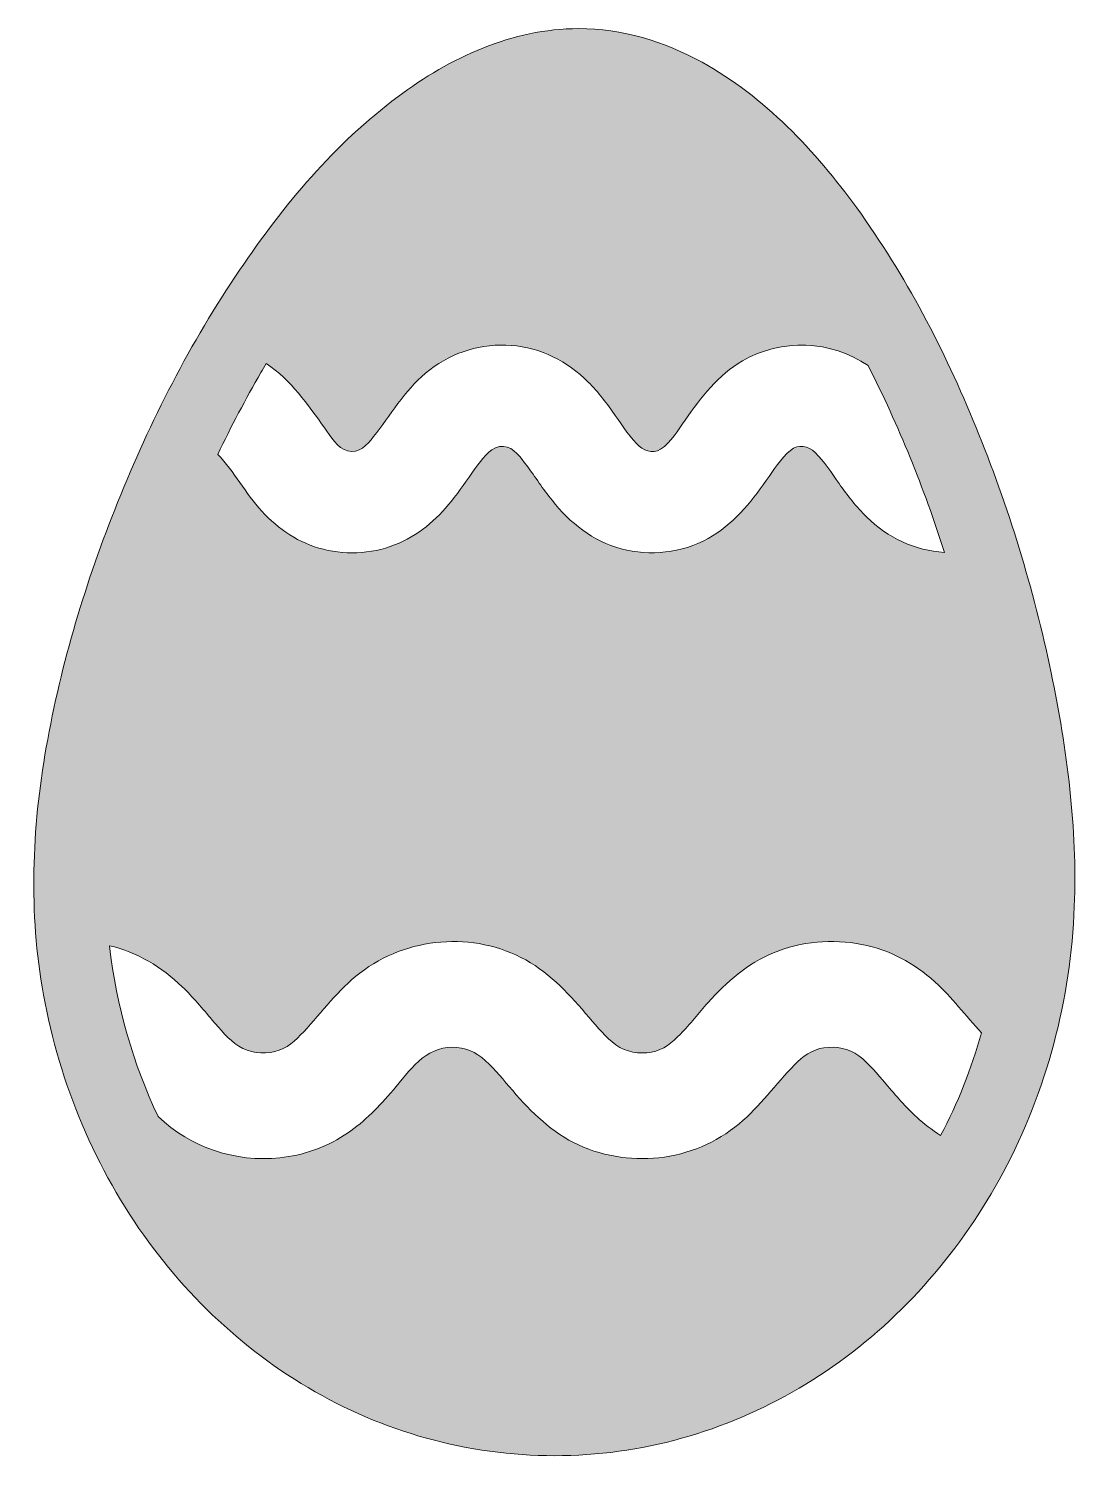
# Model space of a CAD drawing. Header units: inches. Extents: x 0 to 74, y 0 to 102.
import ezdxf

# ---------------------------------------------------------------- set-up
doc = ezdxf.new("R2010")
doc.units = ezdxf.units.IN
doc.header["$MEASUREMENT"] = 0
doc.layers.add('Layer 1', color=7, linetype='Continuous')

msp = doc.modelspace()

# ---------------------------------------------------------------- hatches: boundary and pattern name
at = {"layer": 'Layer 1', "true_color": 0xff97c6}
h = msp.add_hatch(color=231, dxfattribs=at)
h.dxf.hatch_style = 2
edge = h.paths.add_edge_path()
edge.add_spline(control_points=[(25.92, 96.75), (21.43, 93.4), (17.77, 89.02), (14.65, 84.4), (11.15, 79.24), (8.29, 73.65), (5.97, 67.87), (3.71, 62.25), (1.94, 56.41), (0.89, 50.44), (-0.14, 44.6), (-0.37, 38.67), (0.69, 32.82), (1.84, 26.49), (4.38, 20.4), (8.19, 15.2), (11.8, 10.28), (16.55, 6.17), (22.05, 3.48), (27.59, 0.78), (33.81, -0.4), (39.96, 0.12), (46.04, 0.64), (51.9, 2.84), (56.89, 6.34), (61.97, 9.89), (66.1, 14.7), (69.02, 20.15), (72.13, 25.97), (73.84, 32.5), (74.09, 39.09), (74.31, 44.67), (73.57, 50.29), (72.44, 55.74), (71.19, 61.72), (69.4, 67.59), (67.08, 73.24), (64.83, 78.72), (62.09, 84.04), (58.6, 88.83), (55.64, 92.91), (52.04, 96.75), (47.58, 99.21), (44.89, 100.69), (41.88, 101.6), (38.79, 101.6), (34.06, 101.6), (29.64, 99.53), (25.92, 96.75)], knot_values=[0, 0, 0, 0, 1, 1, 1, 2, 2, 2, 3, 3, 3, 4, 4, 4, 5, 5, 5, 6, 6, 6, 7, 7, 7, 8, 8, 8, 9, 9, 9, 10, 10, 10, 11, 11, 11, 12, 12, 12, 13, 13, 13, 14, 14, 14, 15, 15, 15, 16, 16, 16, 16], degree=3, periodic=1)
edge = h.paths.add_edge_path()
edge.add_spline(control_points=[(16.54, 77.75), (18.33, 76.58), (19.49, 74.85), (20.72, 73.15), (21.11, 72.61), (21.65, 71.71), (22.34, 71.53), (23.17, 71.31), (23.73, 71.97), (24.19, 72.55), (25.41, 74.08), (26.37, 75.78), (27.89, 77.06), (29.49, 78.42), (31.51, 79.13), (33.61, 79.07), (35.71, 79.01), (37.67, 78.14), (39.2, 76.71), (39.95, 76), (40.59, 75.2), (41.19, 74.36), (41.75, 73.58), (42.27, 72.74), (42.93, 72.05), (43.38, 71.58), (44.03, 71.26), (44.63, 71.66), (45.37, 72.14), (45.89, 73.02), (46.38, 73.73), (47.52, 75.35), (48.73, 76.93), (50.47, 77.95), (53.22, 79.56), (56.78, 79.41), (59.4, 77.61), (61.59, 73.34), (63.38, 68.88), (64.85, 64.31), (62.73, 64.43), (60.81, 65.34), (59.31, 66.82), (58.57, 67.55), (57.94, 68.37), (57.34, 69.21), (56.81, 69.97), (56.31, 70.78), (55.64, 71.42), (55.13, 71.91), (54.45, 72.04), (53.88, 71.57), (53.18, 71), (52.68, 70.16), (52.16, 69.43), (51.02, 67.82), (49.77, 66.26), (48.01, 65.29), (46.14, 64.27), (43.88, 64.02), (41.83, 64.56), (39.81, 65.1), (38.18, 66.41), (36.9, 68.02), (36.26, 68.82), (35.71, 69.67), (35.1, 70.49), (34.71, 71.01), (34.18, 71.82), (33.45, 71.86), (32.61, 71.91), (32.08, 71.14), (31.62, 70.54), (31.05, 69.77), (30.53, 68.97), (29.94, 68.21), (28.88, 66.85), (27.61, 65.66), (26.01, 64.97), (24.33, 64.23), (22.4, 64.09), (20.62, 64.53), (18.9, 64.96), (17.42, 65.96), (16.23, 67.25), (15.07, 68.5), (14.28, 70.06), (13.1, 71.29), (14.06, 73.28), (15.08, 75.23), (16.17, 77.11), (16.29, 77.32), (16.42, 77.53), (16.54, 77.75)], knot_values=[0, 0, 0, 0, 1, 1, 1, 2, 2, 2, 3, 3, 3, 4, 4, 4, 5, 5, 5, 6, 6, 6, 7, 7, 7, 8, 8, 8, 9, 9, 9, 10, 10, 10, 11, 11, 11, 12, 12, 12, 13, 13, 13, 14, 14, 14, 15, 15, 15, 16, 16, 16, 17, 17, 17, 18, 18, 18, 19, 19, 19, 20, 20, 20, 21, 21, 21, 22, 22, 22, 23, 23, 23, 24, 24, 24, 25, 25, 25, 26, 26, 26, 27, 27, 27, 28, 28, 28, 29, 29, 29, 30, 30, 30, 31, 31, 31, 31], degree=3, periodic=1)
edge = h.paths.add_edge_path()
edge.add_spline(control_points=[(60.67, 26.47), (60.08, 27.16), (59.49, 27.9), (58.75, 28.46), (58.02, 29), (57.14, 29.16), (56.25, 29.04), (55.41, 28.92), (54.75, 28.41), (54.17, 27.83), (52.81, 26.46), (51.72, 24.86), (50.22, 23.63), (48.58, 22.28), (46.62, 21.43), (44.51, 21.21), (42.44, 21), (40.3, 21.34), (38.44, 22.29), (36.6, 23.24), (35.17, 24.72), (33.85, 26.28), (33.23, 26.99), (32.63, 27.75), (31.9, 28.35), (31.19, 28.93), (30.37, 29.13), (29.46, 29.06), (27.64, 28.91), (26.49, 27.05), (25.4, 25.8), (24.42, 24.68), (23.36, 23.62), (22.11, 22.81), (20.73, 21.92), (19.16, 21.38), (17.52, 21.21), (14.34, 20.88), (11.18, 21.92), (8.86, 24.14), (7.09, 27.86), (5.89, 31.96), (5.39, 36.31), (7.37, 35.85), (9.1, 34.79), (10.56, 33.39), (11.33, 32.65), (12.02, 31.83), (12.71, 31.01), (13.28, 30.35), (13.86, 29.64), (14.59, 29.16), (15.34, 28.68), (16.31, 28.56), (17.17, 28.77), (18, 28.97), (18.65, 29.57), (19.22, 30.18), (20.54, 31.6), (21.67, 33.16), (23.22, 34.36), (26.56, 36.94), (31.33, 37.36), (35.03, 35.29), (36.84, 34.28), (38.22, 32.75), (39.54, 31.2), (40.13, 30.51), (40.72, 29.78), (41.45, 29.25), (42.19, 28.72), (43.1, 28.58), (43.98, 28.73), (44.82, 28.88), (45.47, 29.42), (46.04, 30.01), (46.74, 30.73), (47.35, 31.51), (48.01, 32.26), (49.33, 33.73), (50.83, 35.04), (52.67, 35.8), (54.64, 36.62), (56.87, 36.81), (58.96, 36.4), (60.92, 36.03), (62.68, 35.07), (64.16, 33.74), (65.38, 32.64), (66.35, 31.31), (67.49, 30.11), (66.76, 27.53), (65.78, 25.08), (64.57, 22.79), (63.94, 23.19), (63.38, 23.64), (62.89, 24.08), (62.09, 24.82), (61.38, 25.64), (60.67, 26.47)], knot_values=[0, 0, 0, 0, 1, 1, 1, 2, 2, 2, 3, 3, 3, 4, 4, 4, 5, 5, 5, 6, 6, 6, 7, 7, 7, 8, 8, 8, 9, 9, 9, 10, 10, 10, 11, 11, 11, 12, 12, 12, 13, 13, 13, 14, 14, 14, 15, 15, 15, 16, 16, 16, 17, 17, 17, 18, 18, 18, 19, 19, 19, 20, 20, 20, 21, 21, 21, 22, 22, 22, 23, 23, 23, 24, 24, 24, 25, 25, 25, 26, 26, 26, 27, 27, 27, 28, 28, 28, 29, 29, 29, 30, 30, 30, 31, 31, 31, 32, 32, 32, 33, 33, 33, 33], degree=3, periodic=1)

# ---------------------------------------------------------------- linework, layer by layer
at = {"layer": 'Layer 1', "lineweight": 0}
for points, knots in [([(25.92, 96.75), (21.43, 93.4), (17.77, 89.02), (14.65, 84.4), (11.15, 79.24), (8.29, 73.65), (5.97, 67.87), (3.71, 62.25), (1.94, 56.41), (0.89, 50.44), (-0.14, 44.6), (-0.37, 38.67), (0.69, 32.82), (1.84, 26.49), (4.38, 20.4), (8.19, 15.2), (11.8, 10.28), (16.55, 6.17), (22.05, 3.48), (27.59, 0.78), (33.81, -0.4), (39.96, 0.12), (46.04, 0.64), (51.9, 2.84), (56.89, 6.34), (61.97, 9.89), (66.1, 14.7), (69.02, 20.15), (72.13, 25.97), (73.84, 32.5), (74.09, 39.09), (74.31, 44.67), (73.57, 50.29), (72.44, 55.74), (71.19, 61.72), (69.4, 67.59), (67.08, 73.24), (64.83, 78.72), (62.09, 84.04), (58.6, 88.83), (55.64, 92.91), (52.04, 96.75), (47.58, 99.21), (44.89, 100.69), (41.88, 101.6), (38.79, 101.6), (34.06, 101.6), (29.64, 99.53), (25.92, 96.75)], [0, 0, 0, 0, 1, 1, 1, 2, 2, 2, 3, 3, 3, 4, 4, 4, 5, 5, 5, 6, 6, 6, 7, 7, 7, 8, 8, 8, 9, 9, 9, 10, 10, 10, 11, 11, 11, 12, 12, 12, 13, 13, 13, 14, 14, 14, 15, 15, 15, 16, 16, 16, 16]), ([(16.54, 77.75), (18.33, 76.58), (19.49, 74.85), (20.72, 73.15), (21.11, 72.61), (21.65, 71.71), (22.34, 71.53), (23.17, 71.31), (23.73, 71.97), (24.19, 72.55), (25.41, 74.08), (26.37, 75.78), (27.89, 77.06), (29.49, 78.42), (31.51, 79.13), (33.61, 79.07), (35.71, 79.01), (37.67, 78.14), (39.2, 76.71), (39.95, 76), (40.59, 75.2), (41.19, 74.36), (41.75, 73.58), (42.27, 72.74), (42.93, 72.05), (43.38, 71.58), (44.03, 71.26), (44.63, 71.66), (45.37, 72.14), (45.89, 73.02), (46.38, 73.73), (47.52, 75.35), (48.73, 76.93), (50.47, 77.95), (53.22, 79.56), (56.78, 79.41), (59.4, 77.61), (61.59, 73.34), (63.38, 68.88), (64.85, 64.31), (62.73, 64.43), (60.81, 65.34), (59.31, 66.82), (58.57, 67.55), (57.94, 68.37), (57.34, 69.21), (56.81, 69.97), (56.31, 70.78), (55.64, 71.42), (55.13, 71.91), (54.45, 72.04), (53.88, 71.57), (53.18, 71), (52.68, 70.16), (52.16, 69.43), (51.02, 67.82), (49.77, 66.26), (48.01, 65.29), (46.14, 64.27), (43.88, 64.02), (41.83, 64.56), (39.81, 65.1), (38.18, 66.41), (36.9, 68.02), (36.26, 68.82), (35.71, 69.67), (35.1, 70.49), (34.71, 71.01), (34.18, 71.82), (33.45, 71.86), (32.61, 71.91), (32.08, 71.14), (31.62, 70.54), (31.05, 69.77), (30.53, 68.97), (29.94, 68.21), (28.88, 66.85), (27.61, 65.66), (26.01, 64.97), (24.33, 64.23), (22.4, 64.09), (20.62, 64.53), (18.9, 64.96), (17.42, 65.96), (16.23, 67.25), (15.07, 68.5), (14.28, 70.06), (13.1, 71.29), (14.06, 73.28), (15.08, 75.23), (16.17, 77.11), (16.29, 77.32), (16.42, 77.53), (16.54, 77.75)], [0, 0, 0, 0, 1, 1, 1, 2, 2, 2, 3, 3, 3, 4, 4, 4, 5, 5, 5, 6, 6, 6, 7, 7, 7, 8, 8, 8, 9, 9, 9, 10, 10, 10, 11, 11, 11, 12, 12, 12, 13, 13, 13, 14, 14, 14, 15, 15, 15, 16, 16, 16, 17, 17, 17, 18, 18, 18, 19, 19, 19, 20, 20, 20, 21, 21, 21, 22, 22, 22, 23, 23, 23, 24, 24, 24, 25, 25, 25, 26, 26, 26, 27, 27, 27, 28, 28, 28, 29, 29, 29, 30, 30, 30, 31, 31, 31, 31]), ([(60.67, 26.47), (60.08, 27.16), (59.49, 27.9), (58.75, 28.46), (58.02, 29), (57.14, 29.16), (56.25, 29.04), (55.41, 28.92), (54.75, 28.41), (54.17, 27.83), (52.81, 26.46), (51.72, 24.86), (50.22, 23.63), (48.58, 22.28), (46.62, 21.43), (44.51, 21.21), (42.44, 21), (40.3, 21.34), (38.44, 22.29), (36.6, 23.24), (35.17, 24.72), (33.85, 26.28), (33.23, 26.99), (32.63, 27.75), (31.9, 28.35), (31.19, 28.93), (30.37, 29.13), (29.46, 29.06), (27.64, 28.91), (26.49, 27.05), (25.4, 25.8), (24.42, 24.68), (23.36, 23.62), (22.11, 22.81), (20.73, 21.92), (19.16, 21.38), (17.52, 21.21), (14.34, 20.88), (11.18, 21.92), (8.86, 24.14), (7.09, 27.86), (5.89, 31.96), (5.39, 36.31), (7.37, 35.85), (9.1, 34.79), (10.56, 33.39), (11.33, 32.65), (12.02, 31.83), (12.71, 31.01), (13.28, 30.35), (13.86, 29.64), (14.59, 29.16), (15.34, 28.68), (16.31, 28.56), (17.17, 28.77), (18, 28.97), (18.65, 29.57), (19.22, 30.18), (20.54, 31.6), (21.67, 33.16), (23.22, 34.36), (26.56, 36.94), (31.33, 37.36), (35.03, 35.29), (36.84, 34.28), (38.22, 32.75), (39.54, 31.2), (40.13, 30.51), (40.72, 29.78), (41.45, 29.25), (42.19, 28.72), (43.1, 28.58), (43.98, 28.73), (44.82, 28.88), (45.47, 29.42), (46.04, 30.01), (46.74, 30.73), (47.35, 31.51), (48.01, 32.26), (49.33, 33.73), (50.83, 35.04), (52.67, 35.8), (54.64, 36.62), (56.87, 36.81), (58.96, 36.4), (60.92, 36.03), (62.68, 35.07), (64.16, 33.74), (65.38, 32.64), (66.35, 31.31), (67.49, 30.11), (66.76, 27.53), (65.78, 25.08), (64.57, 22.79), (63.94, 23.19), (63.38, 23.64), (62.89, 24.08), (62.09, 24.82), (61.38, 25.64), (60.67, 26.47)], [0, 0, 0, 0, 1, 1, 1, 2, 2, 2, 3, 3, 3, 4, 4, 4, 5, 5, 5, 6, 6, 6, 7, 7, 7, 8, 8, 8, 9, 9, 9, 10, 10, 10, 11, 11, 11, 12, 12, 12, 13, 13, 13, 14, 14, 14, 15, 15, 15, 16, 16, 16, 17, 17, 17, 18, 18, 18, 19, 19, 19, 20, 20, 20, 21, 21, 21, 22, 22, 22, 23, 23, 23, 24, 24, 24, 25, 25, 25, 26, 26, 26, 27, 27, 27, 28, 28, 28, 29, 29, 29, 30, 30, 30, 31, 31, 31, 32, 32, 32, 33, 33, 33, 33])]:
    msp.add_open_spline(points, degree=3, knots=knots, dxfattribs=at)

doc.saveas('drawing.dxf')
